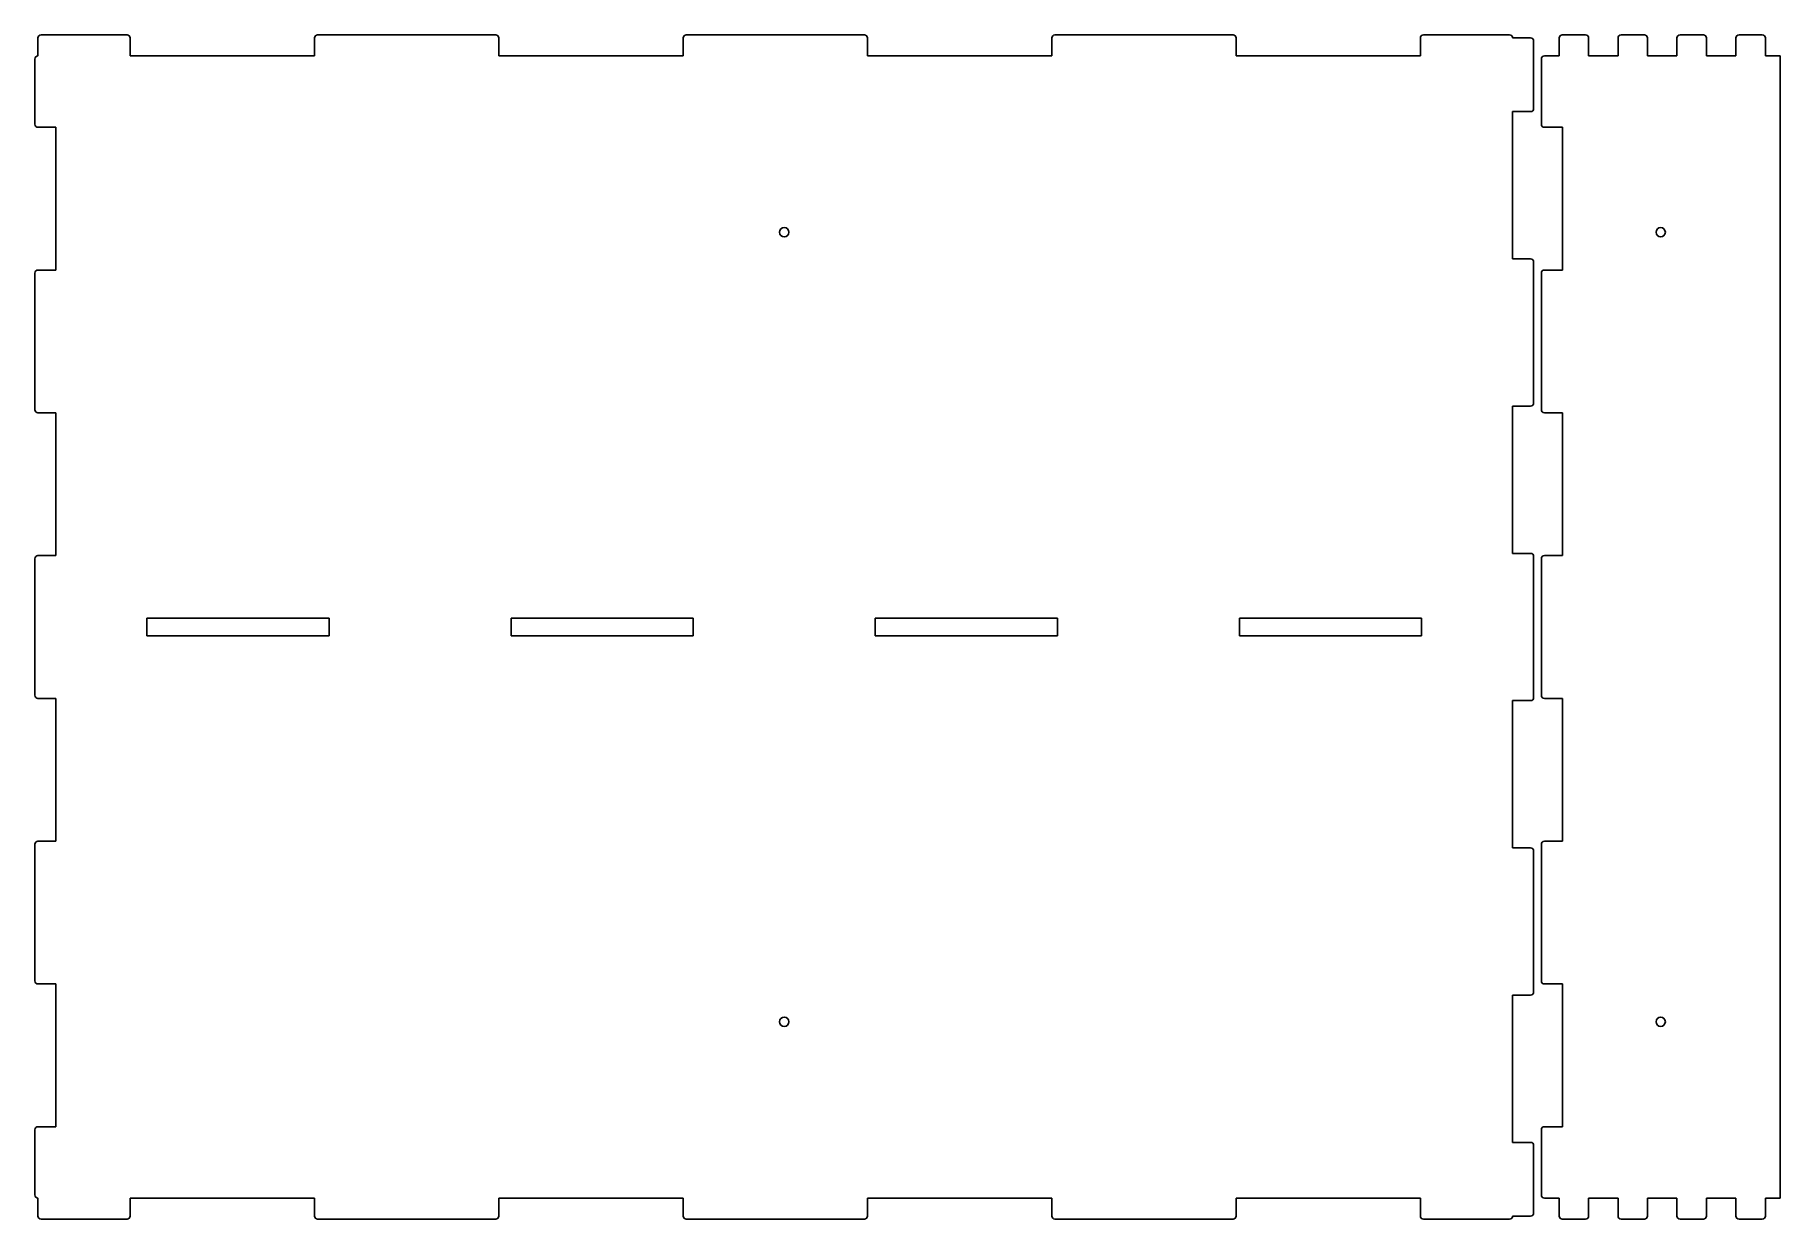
# Model space of a CAD drawing. Header units: millimetres. Extents: x 0 to 1129, y 0 to 766.
import ezdxf

# ---------------------------------------------------------------- set-up
doc = ezdxf.new("R2010")
doc.units = ezdxf.units.MM
doc.layers.add('SheetCutProfiles', color=7, linetype='CONTINUOUS')

msp = doc.modelspace()

# ---------------------------------------------------------------- linework, layer by layer
at = {"layer": 'SheetCutProfiles'}
for p, q in [((2, 764), (2, 752.4)), ((4, 766), (59.6, 766)), ((61.6, 752.4), (61.6, 764)), ((180.8, 764), (180.8, 752.4)), ((182.8, 766), (298, 766)), ((300, 752.4), (300, 764)), ((419.2, 764), (419.2, 752.4)), ((421.2, 766), (536.4, 766)), ((538.4, 752.4), (538.4, 764)), ((657.6, 764), (657.6, 752.4)), ((659.6, 766), (774.8, 766)), ((776.8, 752.4), (776.8, 764)), ((896, 764), (896, 752.4)), ((898, 766), (953.6, 766)), ((967.2, 764), (955.6, 764)), ((969.2, 718.375), (969.2, 762)), ((985.725, 764), (985.725, 752.4)), ((987.725, 766), (1002.775, 766)), ((1004.775, 752.4), (1004.775, 764)), ((1023.825, 764), (1023.825, 752.4)), ((1025.825, 766), (1040.875, 766)), ((1042.875, 752.4), (1042.875, 764)), ((1061.925, 764), (1061.925, 752.4)), ((1063.925, 766), (1078.975, 766)), ((1080.975, 752.4), (1080.975, 764)), ((1100.025, 764), (1100.025, 752.4)), ((1102.025, 766), (1117.075, 766)), ((1119.075, 752.4), (1119.075, 764)), ((0, 708.225), (0, 750.4)), ((180.8, 752.4), (61.6, 752.4)), ((419.2, 752.4), (300, 752.4)), ((657.6, 752.4), (538.4, 752.4)), ((896, 752.4), (776.8, 752.4)), ((974.2, 708.225), (974.2, 750.4)), ((976.2, 752.4), (985.725, 752.4)), ((1004.775, 752.4), (1023.825, 752.4)), ((1042.875, 752.4), (1061.925, 752.4)), ((1080.975, 752.4), (1100.025, 752.4)), ((1119.075, 752.4), (1128.6, 752.4)), ((1128.6, 752.4), (1128.6, 13.6)), ((955.6, 716.375), (967.2, 716.375)), ((955.6, 621.125), (955.6, 716.375)), ((2, 706.225), (13.6, 706.225)), ((13.6, 613.875), (13.6, 706.225)), ((987.8, 706.225), (976.2, 706.225)), ((987.8, 706.225), (987.8, 613.875)), ((967.2, 621.125), (955.6, 621.125)), ((0, 523.525), (0, 611.875)), ((13.6, 613.875), (2, 613.875)), ((969.2, 527.875), (969.2, 619.125)), ((974.2, 523.525), (974.2, 611.875)), ((976.2, 613.875), (987.8, 613.875)), ((2, 521.525), (13.6, 521.525)), ((13.6, 429.175), (13.6, 521.525)), ((955.6, 525.875), (967.2, 525.875)), ((955.6, 430.625), (955.6, 525.875)), ((987.8, 521.525), (976.2, 521.525)), ((987.8, 521.525), (987.8, 429.175)), ((13.6, 429.175), (2, 429.175)), ((967.2, 430.625), (955.6, 430.625)), ((976.2, 429.175), (987.8, 429.175)), ((0, 338.825), (0, 427.175)), ((969.2, 337.375), (969.2, 428.625)), ((974.2, 338.825), (974.2, 427.175)), ((72.475, 377.2), (72.475, 388.8)), ((72.475, 388.8), (190.225, 388.8)), ((190.225, 388.8), (190.225, 377.2)), ((307.975, 377.2), (307.975, 388.8)), ((307.975, 388.8), (425.725, 388.8)), ((425.725, 388.8), (425.725, 377.2)), ((543.475, 377.2), (543.475, 388.8)), ((543.475, 388.8), (661.225, 388.8)), ((661.225, 388.8), (661.225, 377.2)), ((778.975, 377.2), (778.975, 388.8)), ((778.975, 388.8), (896.725, 388.8)), ((896.725, 388.8), (896.725, 377.2)), ((190.225, 377.2), (72.475, 377.2)), ((425.725, 377.2), (307.975, 377.2)), ((661.225, 377.2), (543.475, 377.2)), ((896.725, 377.2), (778.975, 377.2)), ((2, 336.825), (13.6, 336.825)), ((13.6, 244.475), (13.6, 336.825)), ((955.6, 335.375), (967.2, 335.375)), ((955.6, 240.125), (955.6, 335.375)), ((987.8, 336.825), (976.2, 336.825)), ((987.8, 336.825), (987.8, 244.475)), ((0, 154.125), (0, 242.475)), ((13.6, 244.475), (2, 244.475)), ((967.2, 240.125), (955.6, 240.125)), ((969.2, 146.875), (969.2, 238.125)), ((974.2, 154.125), (974.2, 242.475)), ((976.2, 244.475), (987.8, 244.475)), ((2, 152.125), (13.6, 152.125)), ((13.6, 59.775), (13.6, 152.125)), ((987.8, 152.125), (976.2, 152.125)), ((987.8, 152.125), (987.8, 59.775)), ((955.6, 144.875), (967.2, 144.875)), ((955.6, 49.625), (955.6, 144.875)), ((0, 15.6), (0, 57.775)), ((13.6, 59.775), (2, 59.775)), ((974.2, 15.6), (974.2, 57.775)), ((976.2, 59.775), (987.8, 59.775)), ((967.2, 49.625), (955.6, 49.625)), ((969.2, 4), (969.2, 47.625)), ((2, 13.6), (2, 2)), ((61.6, 13.6), (180.8, 13.6)), ((61.6, 2), (61.6, 13.6)), ((180.8, 13.6), (180.8, 2)), ((300, 13.6), (419.2, 13.6)), ((300, 2), (300, 13.6)), ((419.2, 13.6), (419.2, 2)), ((538.4, 13.6), (657.6, 13.6)), ((538.4, 2), (538.4, 13.6)), ((657.6, 13.6), (657.6, 2)), ((776.8, 13.6), (896, 13.6)), ((776.8, 2), (776.8, 13.6)), ((896, 13.6), (896, 2)), ((985.725, 13.6), (976.2, 13.6)), ((985.725, 2), (985.725, 13.6)), ((1004.775, 13.6), (1004.775, 2)), ((1004.775, 13.6), (1023.825, 13.6)), ((1023.825, 2), (1023.825, 13.6)), ((1042.875, 13.6), (1042.875, 2)), ((1042.875, 13.6), (1061.925, 13.6)), ((1061.925, 2), (1061.925, 13.6)), ((1080.975, 13.6), (1080.975, 2)), ((1080.975, 13.6), (1100.025, 13.6)), ((1100.025, 2), (1100.025, 13.6)), ((1119.075, 13.6), (1119.075, 2)), ((1119.075, 13.6), (1128.6, 13.6)), ((4, 0), (59.6, 0)), ((182.8, 0), (298, 0)), ((421.2, 0), (536.4, 0)), ((659.6, 0), (774.8, 0)), ((898, 0), (953.6, 0)), ((967.2, 2), (955.6, 2)), ((987.725, 0), (1002.775, 0)), ((1025.825, 0), (1040.875, 0)), ((1063.925, 0), (1078.975, 0)), ((1102.025, 0), (1117.075, 0))]:
    msp.add_line(p, q, dxfattribs=at)
for centre in [(484.6, 638.333), (1051.4, 638.333), (484.6, 127.667), (1051.4, 127.667)]:
    msp.add_circle(centre, 3, dxfattribs=at)
for centre, start, end in [((4, 764), 90, 180), ((59.6, 764), 0, 90), ((182.8, 764), 90, 180), ((298, 764), 0, 90), ((421.2, 764), 90, 180), ((536.4, 764), 0, 90), ((659.6, 764), 90, 180), ((774.8, 764), 0, 90), ((898, 764), 90, 180), ((953.6, 764), 0, 90), ((967.2, 762), 0, 90), ((987.725, 764), 90, 180), ((1002.775, 764), 0, 90), ((1025.825, 764), 90, 180), ((1040.875, 764), 0, 90), ((1063.925, 764), 90, 180), ((1078.975, 764), 0, 90), ((1102.025, 764), 90, 180), ((1117.075, 764), 0, 90), ((2, 750.4), 90, 180), ((976.2, 750.4), 90, 180), ((967.2, 718.375), -90, 0), ((2, 708.225), 180, -90), ((976.2, 708.225), 180, -90), ((967.2, 619.125), 0, 90), ((2, 611.875), 90, 180), ((976.2, 611.875), 90, 180), ((2, 523.525), 180, -90), ((967.2, 527.875), -90, 0), ((976.2, 523.525), 180, -90), ((2, 427.175), 90, 180), ((967.2, 428.625), 0, 90), ((976.2, 427.175), 90, 180), ((2, 338.825), 180, -90), ((976.2, 338.825), 180, -90), ((967.2, 337.375), -90, 0), ((2, 242.475), 90, 180), ((967.2, 238.125), 0, 90), ((976.2, 242.475), 90, 180), ((2, 154.125), 180, -90), ((967.2, 146.875), -90, 0), ((976.2, 154.125), 180, -90), ((2, 57.775), 90, 180), ((976.2, 57.775), 90, 180), ((967.2, 47.625), 0, 90), ((2, 15.6), 180, -90), ((976.2, 15.6), 180, -90), ((4, 2), -180, -90), ((59.6, 2), -90, 0), ((182.8, 2), -180, -90), ((298, 2), -90, 0), ((421.2, 2), -180, -90), ((536.4, 2), -90, 0), ((659.6, 2), -180, -90), ((774.8, 2), -90, 0), ((898, 2), -180, -90), ((953.6, 2), -90, 0), ((967.2, 4), -90, 0), ((987.725, 2), 180, -90), ((1002.775, 2), -90, 0), ((1025.825, 2), 180, -90), ((1040.875, 2), -90, 0), ((1063.925, 2), 180, -90), ((1078.975, 2), -90, 0), ((1102.025, 2), 180, -90), ((1117.075, 2), -90, 0)]:
    msp.add_arc(centre, 2, start, end, dxfattribs=at)

doc.saveas('drawing.dxf')
